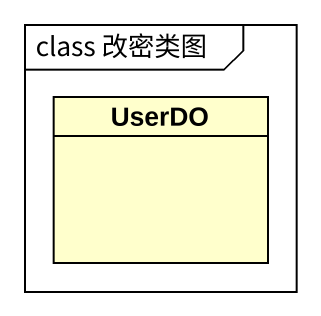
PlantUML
@startuml
mainframe class 改密类图
hide circle
hide empty members
class UserDO
@enduml
